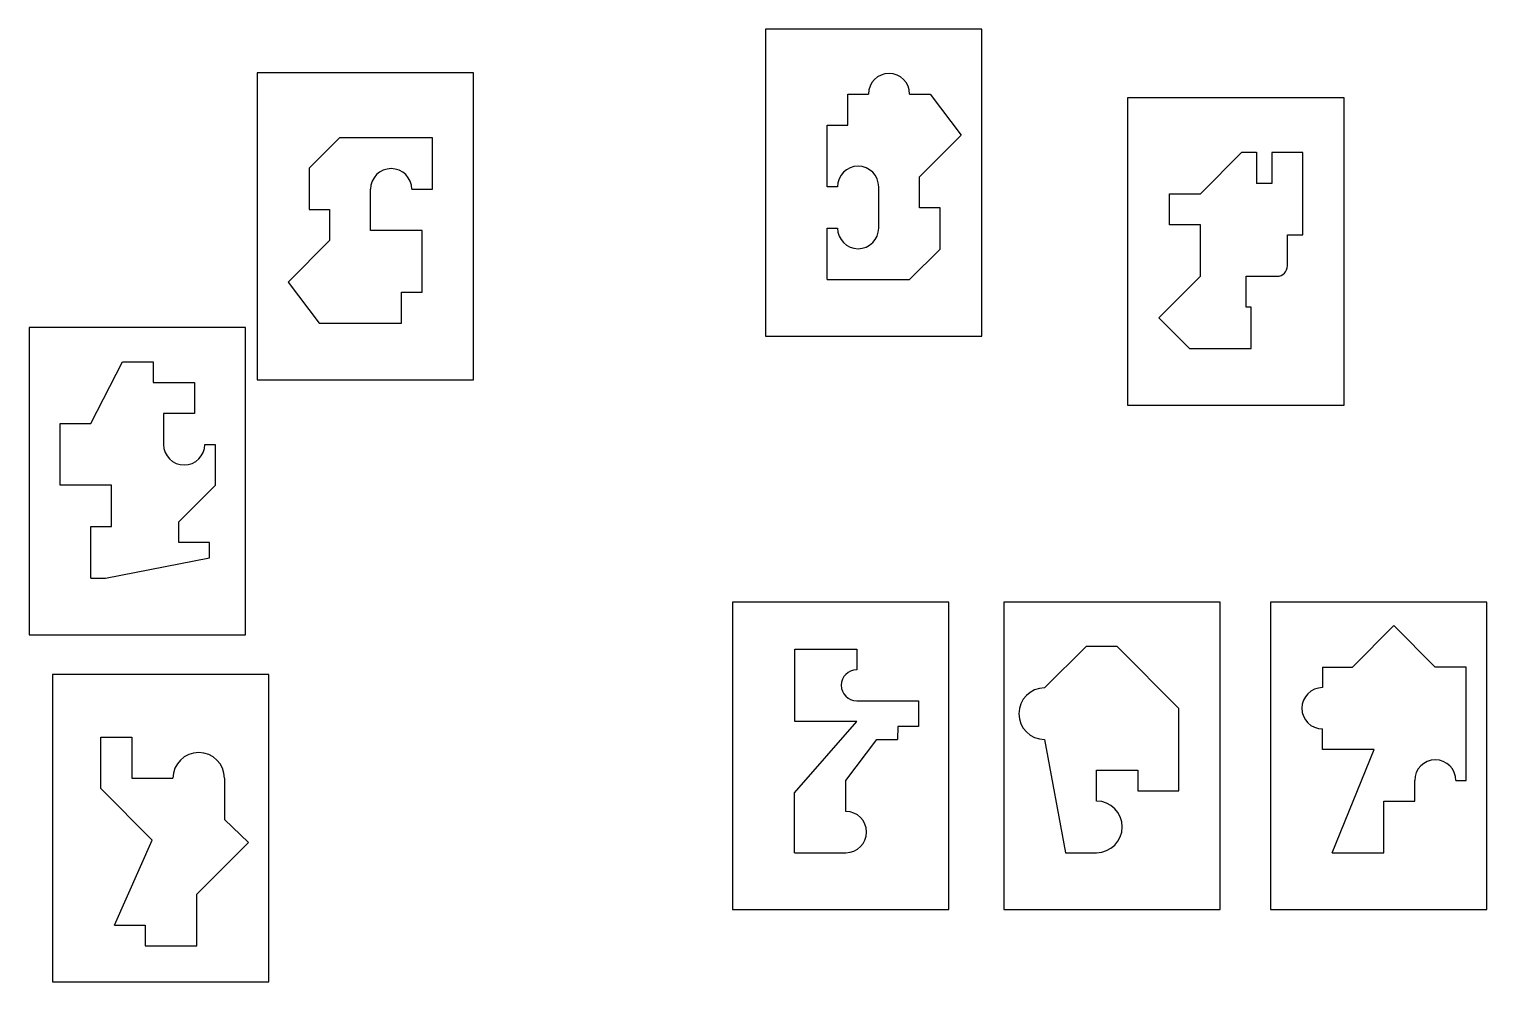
# Model space of a CAD drawing. Header units: millimetres. Extents: x -683 to 732, y -70 to 854.
import ezdxf

# ---------------------------------------------------------------- set-up
doc = ezdxf.new("R2010")
doc.units = ezdxf.units.MM

msp = doc.modelspace()

# ---------------------------------------------------------------- linework, layer by layer
for p, q in [((111.8, 760.9), (111.8, 790.9)), ((111.8, 790.9), (131.8, 790.9)), ((171.8, 790.9), (191.8, 790.9)), ((191.8, 790.9), (221.9, 750.9)), ((91.8, 700.9), (91.8, 760.9)), ((91.8, 760.9), (111.8, 760.9)), ((221.9, 750.9), (181.5, 710.6)), ((-381.4, 748.6), (-411.1, 718.9)), ((-291.4, 748.6), (-381.4, 748.6)), ((-291.4, 698.6), (-291.4, 748.6)), ((454, 694.2), (494.3, 734.5)), ((494.3, 734.5), (508.3, 734.5)), ((508.3, 734.5), (508.4, 704.2)), ((553.4, 734.2), (523.4, 734.2)), ((523.4, 734.2), (523.4, 704.2)), ((553.4, 654.2), (553.4, 734.2)), ((-411.1, 718.9), (-411.1, 678.9)), ((181.5, 680.6), (181.5, 710.6)), ((-351.4, 658.6), (-351.4, 698.6)), ((-311.4, 698.6), (-291.4, 698.6)), ((101.8, 700.9), (91.8, 700.9)), ((141.8, 660.9), (141.8, 700.9)), ((424, 664.2), (424, 694.2)), ((424, 694.2), (454, 694.2)), ((523.4, 704.2), (508.4, 704.2)), ((201.5, 680.6), (181.5, 680.6)), ((201.5, 640.6), (201.5, 680.6)), ((-411.1, 678.9), (-391.1, 678.9)), ((-391.1, 678.9), (-391.1, 648.9)), ((-301.4, 658.6), (-351.4, 658.6)), ((-301.4, 598.6), (-301.4, 658.6)), ((91.8, 610.9), (91.8, 660.9)), ((91.8, 660.9), (101.8, 660.9)), ((454, 664.2), (424, 664.2)), ((454, 614.2), (454, 664.2)), ((538.4, 624.2), (538.4, 654.2)), ((538.4, 654.2), (553.4, 654.2)), ((-391.1, 648.9), (-431.4, 608.6)), ((171.8, 610.9), (201.5, 640.6)), ((-431.4, 608.6), (-401.3, 568.6)), ((91.8, 610.9), (171.8, 610.9)), ((413.7, 573.9), (454, 614.2)), ((498.4, 584.2), (498.4, 614.2)), ((498.4, 614.2), (528.4, 614.2)), ((-321.4, 568.6), (-321.4, 598.6)), ((-321.4, 598.6), (-301.4, 598.6)), ((503.4, 584.2), (498.4, 584.2)), ((503.4, 544.2), (503.4, 584.2)), ((-401.4, 568.6), (-321.4, 568.6)), ((443.4, 544.2), (413.7, 573.9)), ((443.4, 544.2), (503.4, 544.2)), ((-622.8, 471.4), (-592.3, 531.1)), ((-592.3, 531.1), (-562.3, 531.1)), ((-562.3, 531.1), (-562.3, 511.1)), ((-562.3, 511.1), (-522.3, 511.1)), ((-522.3, 511.1), (-522.3, 481.1)), ((-522.3, 481.1), (-552.3, 481.1)), ((-552.3, 481.1), (-552.3, 451.1)), ((-652.8, 411.4), (-652.8, 471.4)), ((-652.8, 471.4), (-622.8, 471.4)), ((-512.3, 451.1), (-502.3, 451.1)), ((-502.3, 451.1), (-502.3, 411.1)), ((-602.8, 411.4), (-652.8, 411.4)), ((-602.8, 371.4), (-602.8, 411.4)), ((-502.3, 411.1), (-537.6, 376)), ((-622.8, 321.4), (-622.8, 371.4)), ((-622.8, 371.4), (-602.8, 371.4)), ((-537.6, 356), (-537.6, 376)), ((-507.6, 356), (-537.6, 356)), ((-507.6, 341), (-507.6, 356)), ((-608.8, 321.4), (-507.6, 341)), ((-622.8, 321.4), (-608.8, 321.4)), ((601.5, 235.1), (641.8, 275.4)), ((641.8, 275.4), (682, 235)), ((343.1, 255.1), (302.8, 214.8)), ((373.1, 255.1), (343.1, 255.1)), ((433.2, 195), (373.1, 255.1)), ((60.4, 182.4), (60.4, 252.4)), ((60.4, 252.4), (120.4, 252.4)), ((120.4, 252.4), (120.4, 232.4)), ((572.5, 235.1), (572.5, 215.1)), ((572.5, 235.1), (601.5, 235.1)), ((712, 235), (682, 235)), ((712, 125), (712, 235)), ((120.4, 202.4), (180.4, 202.4)), ((180.4, 202.4), (180.4, 177.4)), ((433.2, 115), (433.2, 195)), ((60, 113), (120.4, 182.4)), ((120.4, 182.4), (60.4, 182.4)), ((160.4, 177.4), (160.1, 164.9)), ((180.4, 177.4), (160.4, 177.4)), ((572.5, 155.1), (572.5, 175.1)), ((-613.2, 117.2), (-613.2, 167.2)), ((-613.2, 167.2), (-583.2, 167.2)), ((-583.2, 167.2), (-583.2, 127.2)), ((110, 125), (140.1, 164.9)), ((140.1, 164.9), (160.1, 164.9)), ((302.8, 164.8), (323.2, 55)), ((622.5, 155.1), (572.5, 155.1)), ((582, 55), (622.5, 155.1)), ((353.2, 105), (353.2, 135)), ((353.2, 135), (393.2, 135)), ((393.2, 135), (393.2, 115)), ((-563.2, 67.2), (-613.2, 117.2)), ((-583.2, 127.2), (-543.2, 127.2)), ((-493.2, 127.2), (-493.2, 87.2)), ((110, 95), (110, 125)), ((393.2, 115), (433.2, 115)), ((662, 105), (662, 125)), ((702, 125), (712, 125)), ((60, 55), (60, 113)), ((632, 55), (632, 105)), ((632, 105), (662, 105)), ((-493.2, 87.2), (-469.8, 64.9)), ((-600, -15.3), (-563.2, 67.2)), ((-563.2, 67.2), (-563.2, 67.2)), ((-520, 14.7), (-469.8, 64.9)), ((60, 55), (110, 55)), ((323.2, 55), (353.2, 55)), ((582, 55), (632, 55)), ((-520, -35.3), (-520, 14.7)), ((-600, -15.3), (-570, -15.3)), ((-570, -15.3), (-570, -35.3)), ((-570, -35.3), (-520, -35.3))]:
    msp.add_line(p, q)
for points in [[(31.8, 555.9), (241.8, 555.9), (241.8, 853.9), (31.8, 853.9)], [(-461.4, 513.6), (-251.4, 513.6), (-251.4, 811.6), (-461.4, 811.6)], [(383.4, 489.2), (593.4, 489.2), (593.4, 787.2), (383.4, 787.2)], [(-682.8, 266.4), (-472.8, 266.4), (-472.8, 564.4), (-682.8, 564.4)], [(0, 0), (210, 0), (210, 298), (0, 298)], [(263.2, 0), (473.2, 0), (473.2, 298), (263.2, 298)], [(522, 0), (732, 0), (732, 298), (522, 298)], [(-660, -70.3), (-450, -70.3), (-450, 227.7), (-660, 227.7)]]:
    msp.add_lwpolyline(points, close=True)
for centre, radius, start, end in [((151.8, 790.9), 20, 0, 180), ((-331.4, 698.6), 20, 0, 180), ((121.8, 700.9), 20, 0, 180), ((121.8, 660.9), 20, 180, 0), ((528.4, 624.2), 10, 270, 0), ((-532.3, 451.1), 20, 180, 0), ((120.4, 217.4), 15, 90, 270), ((302.8, 189.8), 25, 90, 270), ((572.5, 195.1), 20, 90, 270), ((-518.2, 127.2), 25, 0, 180), ((682, 125), 20, 0, 180), ((353.2, 80), 25, 270, 90), ((110, 75), 20, 270, 90)]:
    msp.add_arc(centre, radius, start, end)

doc.saveas('drawing.dxf')
